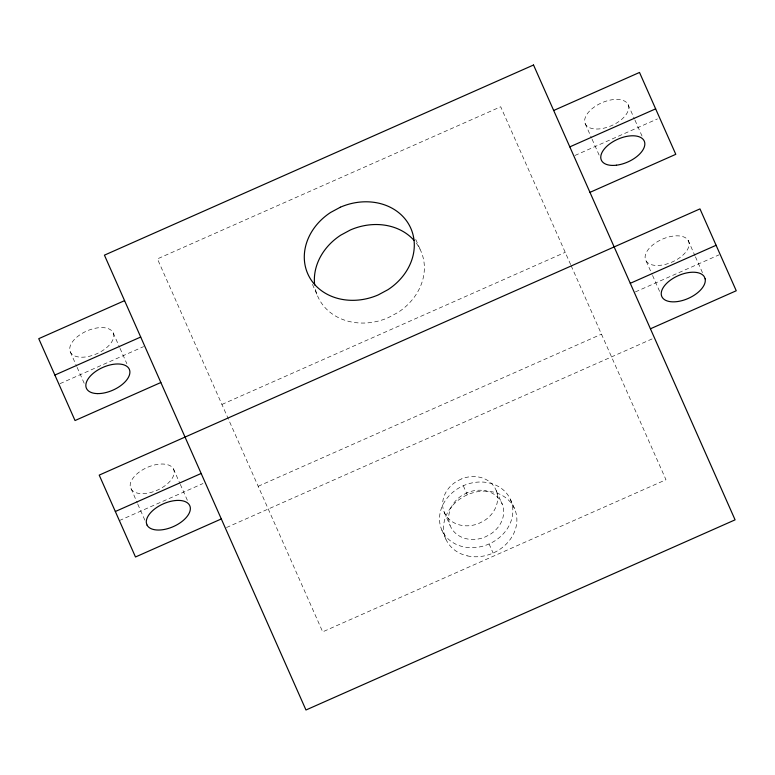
<?xml version="1.0" encoding="UTF-8"?>
<svg xmlns="http://www.w3.org/2000/svg" width="775" height="775" viewBox="0 0 775 775"><rect width="100%" height="100%" fill="white"/><g stroke="black" fill="none" stroke-linecap="round" stroke-linejoin="round"><path stroke-width="0.58" stroke-dasharray="3.88 2.91" d="M60.004 383.664L143.627 346.609M574.943 155.475L657.462 118.904M221.912 404.453L565.208 252.33M119.36 520.587L202.982 483.532M635.403 291.913L719.026 254.859M258.172 486.283L601.468 334.161M226.445 527.552L653.344 338.375M628.128 104.703L634.483 119.04M634.967 120.144L642.301 136.681M688.074 240.192L689.014 242.439A23.473 12.439 -23.9 0 1 659.845 265.35A23.473 12.439 -23.9 0 1 651.707 245.849A23.473 12.439 -23.9 0 1 688.074 240.192L694.913 255.634M695.408 256.738L703.71 275.483M646.195 261.097L652.056 274.331M652.55 275.435L659.874 291.981M585.222 123.719L591.567 138.057M592.061 139.161L600.363 157.906M570.652 264.614L500.698 106.766L157.412 258.889L322.681 631.848L665.967 479.725L571.078 265.573M415.729 239.417L421.009 251.323M510.512 499.633A37.549 31.843 -23.9 0 1 470.192 547.663A37.549 31.843 -23.9 0 1 447.843 497.24A37.549 31.843 -23.9 0 1 510.512 499.633L514.542 508.729M496.242 490.662L502.297 504.302M463.285 485.731L467.315 494.828M489.083 543.953L493.113 553.05M444.027 511.733L450.072 525.373M441.857 530.052L445.887 539.148M312.451 284.367L317.721 296.282M113.198 332.892A23.473 12.439 -23.9 0 1 85.376 356.994A23.473 12.439 -23.9 0 1 76.648 337.309A23.473 12.439 -23.9 0 1 113.198 332.892L119.544 347.229M120.038 348.333L126.877 363.766M173.464 468.933L179.819 483.271M180.304 484.365L187.637 500.912M70.283 351.908L76.638 366.246M77.122 367.34L84.456 383.887M130.936 488.744A23.473 12.439 -23.9 0 0 166.799 484.346A23.473 12.439 -23.9 0 0 160.541 464.06A23.473 12.439 -23.9 0 0 130.21 486.4L137.291 503.082M137.776 504.176L145.109 520.722M416.32 243.205A56.323 47.769 -23.9 0 1 398.03 312.422L388.314 317.643A56.323 47.769 -23.9 0 1 315.018 287.293M461.483 478.931L456.562 481.411A28.162 23.88 -23.9 0 0 444.995 513.864A28.162 23.88 -23.9 0 0 478.785 523.464L483.716 520.984A28.162 23.88 -23.9 0 0 495.273 488.531A28.162 23.88 -23.9 0 0 461.483 478.931M467.538 492.571L462.607 495.06A28.162 23.88 -23.9 0 0 451.05 527.513A28.162 23.88 -23.9 0 0 484.83 537.114L489.761 534.624A28.162 23.88 -23.9 0 0 501.318 502.171A28.162 23.88 -23.9 0 0 467.538 492.571M467.277 555.859A37.549 31.843 -23.9 0 0 516.402 514.697A37.549 31.843 -23.9 0 0 456.959 501.26A37.549 31.843 -23.9 0 0 467.277 555.859M596.314 129.028A23.473 12.439 -23.9 0 0 628.699 107.105A23.473 12.439 -23.9 0 0 595.006 106.504A23.473 12.439 -23.9 0 0 596.314 129.028"/><path stroke-width="1.16" d="M124.572 300.642L38.75 338.675L75.03 420.544L160.851 382.511M553.689 110.486L639.511 72.453L675.79 154.322L589.969 192.355M54.88 375.061L140.701 337.038M569.809 146.872L655.64 108.849M115.339 511.5L201.161 473.467M630.278 283.311L716.1 245.287M221.311 518.95L135.489 556.983L99.21 475.114L699.97 208.892L736.25 290.761L650.428 328.794M314.669 284.958A56.323 47.769 -23.9 0 1 340.709 235.183L350.416 229.952A56.323 47.769 -23.9 0 1 414.092 240.444M340.341 207.216L330.634 212.447A56.323 47.769 -23.9 0 0 309.758 277.731A56.323 47.769 -23.9 0 0 378.239 294.907L387.955 289.685A56.323 47.769 -23.9 0 0 408.832 224.392A56.323 47.769 -23.9 0 0 340.341 207.216M533.529 65.003L104.422 255.159L305.97 709.997L735.087 519.841L533.529 65.003M705.143 278.835L704.204 276.588A23.473 12.439 -23.9 0 0 667.837 282.236A23.473 12.439 -23.9 0 0 675.965 301.737A23.473 12.439 -23.9 0 0 705.143 278.835M147.066 525.13L146.339 522.796A23.473 12.439 -23.9 0 1 176.671 500.447A23.473 12.439 -23.9 0 1 182.929 520.732A23.473 12.439 -23.9 0 1 147.066 525.13M616.435 165.201A23.473 12.439 -23.9 0 0 644.257 141.089A23.473 12.439 -23.9 0 0 607.707 145.506A23.473 12.439 -23.9 0 0 616.435 165.201M97.505 393.603A23.473 12.439 -23.9 0 0 129.89 371.68A23.473 12.439 -23.9 0 0 96.197 371.08A23.473 12.439 -23.9 0 0 97.505 393.603"/></g></svg>
